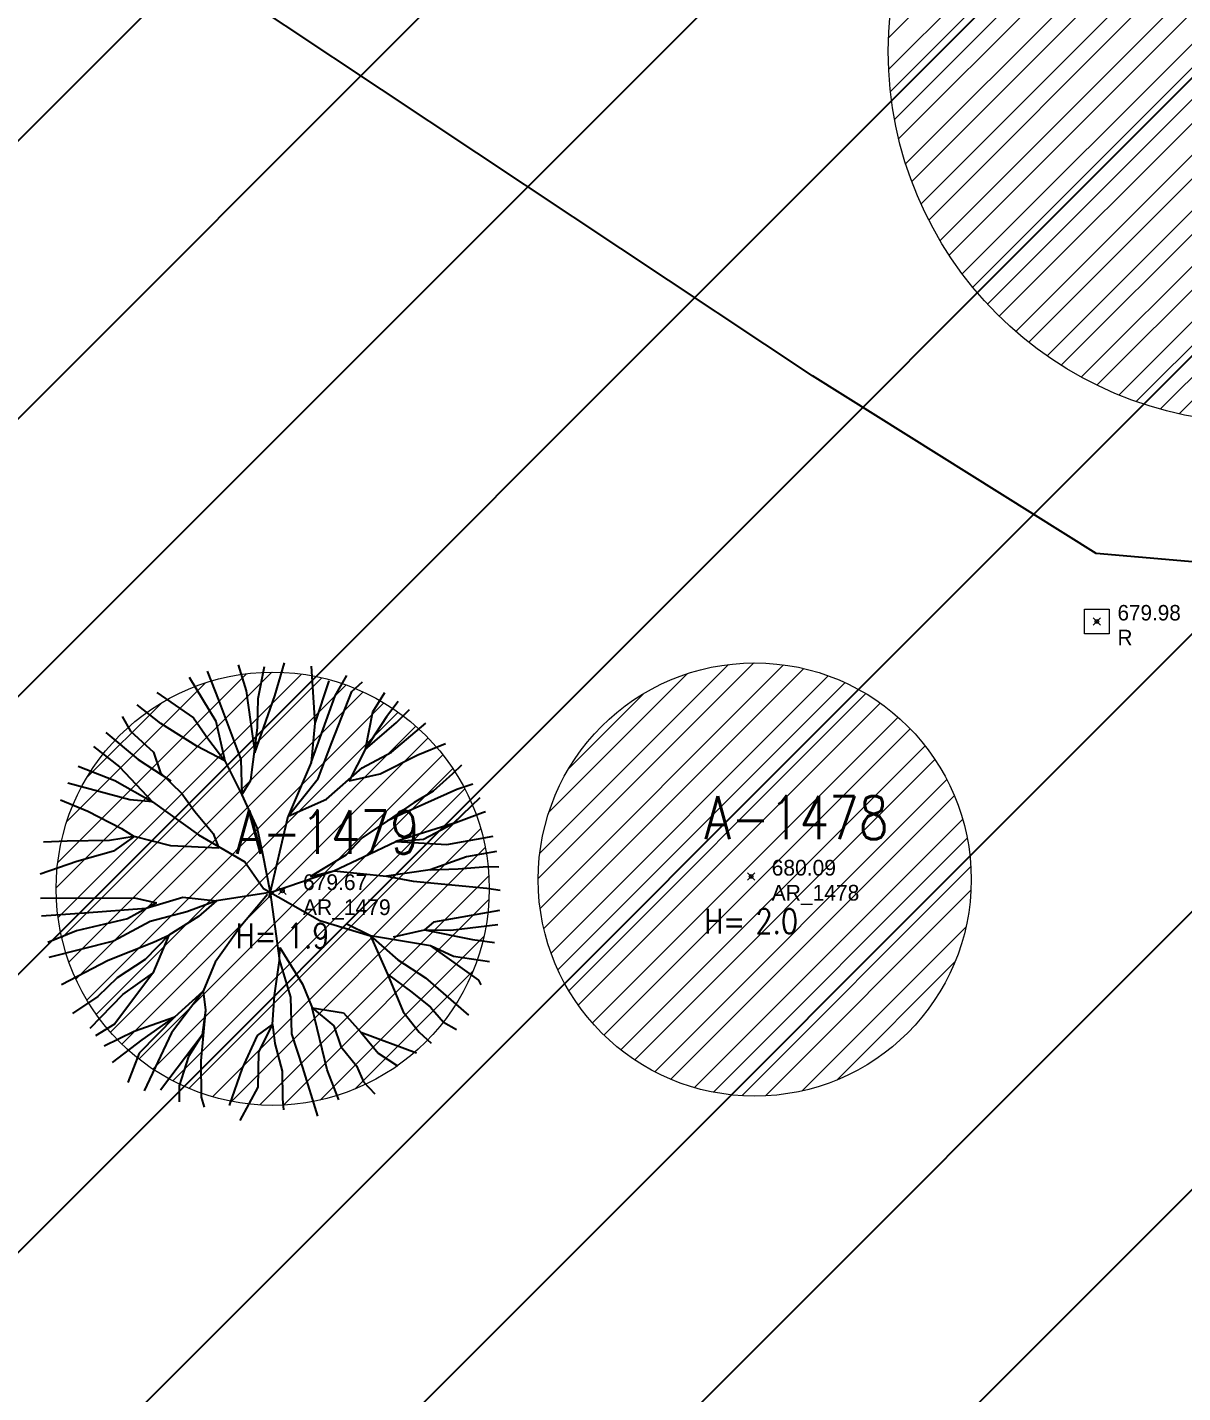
# Model space of a CAD drawing. Extents: x 350769 to 354978, y 6304672 to 6307963.
# Drawn here: x 352384.38 to 352393.72, y 6305912.39 to 6305923.42 of the extents above; entities that cross this region are included whole.
import ezdxf

# ---------------------------------------------------------------- set-up
doc = ezdxf.new("R2010")
doc.units = 0
doc.header["$PDMODE"] = 35
doc.header["$PDSIZE"] = 0.03
doc.linetypes.add('CONTINUOS', pattern=[0])
doc.linetypes.add('DASHDOT', pattern=[1, 0.5, -0.25, 0, -0.25])
doc.layers.get('0').update_dxf_attribs({"linetype": 'CONTINUOUS'})
for name, color, linetype in [('03_Pav ext_Vereda HC', 42, 'CONTINUOUS'), ('03_S2_Pav ext_Borde vereda', 7, 'CONTINUOUS'), ('1-ARBOL H1', 7, 'CONTINUOUS'), ('1-ARBOL H2', 1, 'CONTINUOUS'), ('1-ARBOL H3', 241, 'CONTINUOUS'), ('1-ARBOL NOMBRE', 3, 'CONTINUOUS'), ('1-ARBOL PTO', 7, 'CONTINUOUS'), ('C-TINN', 5, 'CONTINUOUS'), ('C-TOPO-MAJR', 9, 'CONTINUOUS'), ('Paisajismo', 253, 'CONTINUOUS'), ('V-NODE-TEXT DIC 2012', 31, 'CONTINUOUS')]:
    doc.layers.add(name, color=color, linetype=linetype)
doc.layers.add('0_ASD_LINEA OFICIAL', color=253, linetype='DASHDOT', lineweight=20)
doc.layers.add('0_ASD_TOPOGRAFIA_ELEMENTOS', color=7, linetype='CONTINUOS', lineweight=5, true_color=0xbdbdbd)
doc.styles.add('ROMANS', font='romans.shx', dxfattribs={"width": 0.65})

# ---------------------------------------------------------------- blocks, each defined once
blk = doc.blocks.new('A$C27410629')
at = {"true_color": 0x136734, "transparency": 33554559}
h = blk.add_hatch(dxfattribs=at)
h.set_pattern_fill('ANSI31', color=116, scale=0.5)
h.set_pattern_definition([(45, (-8759.562515186517, -519.1035735587502), (-1.122532015133644, 1.122532015133644), [])])
h.paths.add_polyline_path([(137.5068959888558, 1252.464406617455, 0.1176268807227723), (109.8147584422568, 1254.193915082657, 0.06692451075002814), (94.44469839795602, 1249.334472017372, 0.3153492887079504), (64.30173641118381, 1196.270282113329, 0.02268268711599586), (65.7292635223912, 1185.310127003227), (112.3603922077091, 1218.953454515778), (153.4782689701005, 1161.962272479494), (172.1053089193083, 1139.480769404351), (187.9579650288579, 1141.807885415954), (193.565073162812, 1120.465553675225), (224.197974734232, 1050.129297271156), (250.6203797236194, 989.4787086543838), (268.1526288855184, 972.7353945672494, 7.254700715645028e-06), (291.4898137452492, 983.2987389690225), (238.1945199318034, 1105.633967029937), (205.2934048173047, 1181.112163638985), (177.0531538182076, 1197.651557407602)])
at = {"layer": '0_ASD_LINEA OFICIAL', "ltscale": 8, "const_width": 0.5}
blk.add_lwpolyline([(250.6203797236194, 989.4787086543838), (268.1526288854875, 972.7353945673531, 7.254700715664111e-06), (291.4898137452146, 983.2987389692971), (291.4898137452146, 983.2987389692971), (238.1945199318034, 1105.633967029937), (205.2934048173047, 1181.112163638985), (177.0531538182076, 1197.651557407602), (137.6146324061954, 1252.315079214)], format="xyb", dxfattribs=at)
blk = doc.blocks.new('1.0 - LO RECABARREN LOTEO PARQUE - VEGETACION EXISTENTE ETAPA MUNICIPAL__2024')
at = {"layer": 'Paisajismo'}
for p, q in [((352386.0845023758, 6305918.273661424), (352386.1491253895, 6305918.061410719)), ((352386.2457060039, 6305918.000016727), (352386.2978295659, 6305918.258678453)), ((352386.3796153839, 6305918.02150657), (352386.4595079329, 6305918.288067208)), ((352386.6733875592, 6305918.262107584), (352386.7025664028, 6305917.802556974)), ((352385.6875528992, 6305918.172286105), (352385.9043768478, 6305917.817166299)), ((352385.8331863848, 6305918.220423154), (352385.9265048688, 6305917.982439191)), ((352386.868777019, 6305918.021158815), (352386.9628951424, 6305918.185248907)), ((352385.426896558, 6305918.050191882), (352385.7231335541, 6305917.844652937)), ((352386.1491253895, 6305918.061410719), (352386.2197484779, 6305917.562346291)), ((352386.8152786239, 6305918.142689458), (352386.7025664028, 6305917.802556974)), ((352386.8413407989, 6305917.646509009), (352387.002611155, 6305918.056537719)), ((352387.002611155, 6305918.056537719), (352387.0890570129, 6305918.135338502)), ((352387.2667611933, 6305918.045782461), (352387.168715986, 6305917.891063023)), ((352385.4593334647, 6305917.798904915), (352385.2685517934, 6305917.94956518)), ((352385.9265048688, 6305917.982439191), (352386.106486461, 6305917.506955965)), ((352386.2197484779, 6305917.562346291), (352386.3796153839, 6305918.02150657)), ((352386.2412508912, 6305917.76405834), (352386.2457060039, 6305918.000016727)), ((352386.672940526, 6305917.484459106), (352386.868777019, 6305918.021158815)), ((352387.3767363963, 6305917.977562943), (352387.283625246, 6305917.853341145)), ((352385.146321438, 6305917.855051293), (352385.213258567, 6305917.73625909)), ((352385.7231335541, 6305917.844652937), (352385.8380723668, 6305917.677253328)), ((352385.9043768478, 6305917.817166299), (352385.9764012683, 6305917.497610413)), ((352387.168715986, 6305917.891063023), (352387.1096672622, 6305917.589984156)), ((352387.283625246, 6305917.853341145), (352387.1096672622, 6305917.589984156)), ((352387.3628036081, 6305917.807405992), (352387.4676248591, 6305917.912660406)), ((352385.0132835535, 6305917.727334276), (352385.2759815988, 6305917.509061078)), ((352385.213258567, 6305917.73625909), (352385.3990318115, 6305917.567522062)), ((352385.7493748338, 6305917.615667736), (352385.4593334647, 6305917.798904915)), ((352386.1860087372, 6305917.340225055), (352386.2412508912, 6305917.76405834)), ((352386.7025664028, 6305917.802556974), (352386.672940526, 6305917.484459106)), ((352387.1096672622, 6305917.589984156), (352387.3628036081, 6305917.807405992)), ((352387.324040222, 6305917.566582151), (352387.6002889481, 6305917.801654372)), ((352384.9133041473, 6305917.613677382), (352385.1236636618, 6305917.449720648)), ((352385.9764012683, 6305917.497610413), (352385.7493748338, 6305917.615667736)), ((352385.8380723668, 6305917.677253328), (352385.9764012683, 6305917.497610413)), ((352386.7295195855, 6305917.353567415), (352386.8413407989, 6305917.646509009)), ((352387.5357546725, 6305917.546386946), (352387.7581830316, 6305917.637564571)), ((352385.2759815988, 6305917.509061078), (352385.5395181905, 6305917.33521224)), ((352385.3990318115, 6305917.567522062), (352385.4549426106, 6305917.401236958)), ((352385.9764012683, 6305917.497610413), (352386.1129467398, 6305917.223582788)), ((352386.106486461, 6305917.506955965), (352386.1129467398, 6305917.223582788)), ((352387.1096672622, 6305917.589984156), (352386.9803312463, 6305917.334672568)), ((352387.085473778, 6305917.441263081), (352387.324040222, 6305917.566582151)), ((352387.2304477778, 6305917.392166471), (352387.5357546725, 6305917.546386946)), ((352384.7895405163, 6305917.453013249), (352385.0876274946, 6305917.337359161)), ((352385.1236636618, 6305917.449720648), (352385.3914581251, 6305917.1663931)), ((352385.4549426106, 6305917.401236958), (352385.6289094184, 6305917.232721861)), ((352386.672940526, 6305917.484459106), (352386.4876118021, 6305917.051279308)), ((352386.7972354252, 6305917.187058436), (352387.085473778, 6305917.441263081)), ((352386.9803312463, 6305917.334672568), (352387.2304477778, 6305917.392166471)), ((352387.8167640293, 6305917.392049612), (352387.6606156876, 6305917.253372731)), ((352387.8900594257, 6305917.462582128), (352387.8167640293, 6305917.392049612)), ((352385.2075392196, 6305917.181495358), (352384.7080278717, 6305917.316357441)), ((352385.0876274946, 6305917.337359161), (352385.3914581251, 6305917.1663931)), ((352386.1129467398, 6305917.223582788), (352386.1860087372, 6305917.340225055)), ((352386.4876118021, 6305917.051279308), (352386.7295195855, 6305917.353567415)), ((352387.8506232637, 6305917.264912223), (352387.4111156288, 6305917.068785391)), ((352387.9814766605, 6305917.309685766), (352387.8506232637, 6305917.264912223)), ((352384.6472508394, 6305917.183186051), (352384.8678432357, 6305917.090140515)), ((352385.3914581251, 6305917.1663931), (352385.2075392196, 6305917.181495358)), ((352385.3914581251, 6305917.1663931), (352385.7643424937, 6305916.899705846)), ((352385.6289094184, 6305917.232721861), (352385.7324886851, 6305917.089141081)), ((352386.1129467398, 6305917.223582788), (352386.2376871707, 6305916.94977904)), ((352386.4876118021, 6305917.051279308), (352386.7972354252, 6305917.187058436)), ((352387.5053583535, 6305917.161886737), (352387.2899592324, 6305917.012525897)), ((352387.6606156876, 6305917.253372731), (352387.5053583535, 6305917.161886737)), ((352388.0361557798, 6305917.199192863), (352387.8209954022, 6305916.990697761)), ((352384.8678432357, 6305917.090140515), (352385.1409416914, 6305916.951663424)), ((352385.7324886851, 6305917.089141081), (352385.8826226271, 6305916.909274289)), ((352386.3334686264, 6305916.393270862), (352386.4876118021, 6305917.051279308)), ((352387.4111156288, 6305917.068785391), (352387.2899592324, 6305917.012525897)), ((352387.8209954022, 6305916.990697761), (352388.0588935673, 6305917.080622433)), ((352388.0588935673, 6305917.080622433), (352388.0819721668, 6305917.087829318)), ((352385.1409416914, 6305916.951663424), (352385.2444431226, 6305916.885917679)), ((352386.2376871707, 6305916.94977904), (352386.2811232912, 6305916.748323438)), ((352387.2899592324, 6305917.012525897), (352387.0865879362, 6305916.874740628)), ((352387.8209954022, 6305916.990697761), (352387.3576750907, 6305916.846017902)), ((352387.5824303169, 6305916.865378664), (352387.8209954022, 6305916.990697761)), ((352384.7004867612, 6305916.848979381), (352384.5113721961, 6305916.840748357)), ((352385.0430766263, 6305916.854313633), (352384.7004867612, 6305916.848979381)), ((352385.2444431226, 6305916.885917679), (352385.0430766263, 6305916.854313633)), ((352385.2444431226, 6305916.885917679), (352385.0751833894, 6305916.766255836)), ((352385.5382507279, 6305916.809557272), (352385.2444431226, 6305916.885917679)), ((352385.7643424937, 6305916.899705846), (352386.1381165297, 6305916.680210492)), ((352385.8826226271, 6305916.909274289), (352385.9276180345, 6305916.790403975)), ((352387.0865879362, 6305916.874740628), (352386.9540510718, 6305916.735617938)), ((352387.095498528, 6305916.721144613), (352387.3576750907, 6305916.846017902)), ((352387.3576750907, 6305916.846017902), (352387.5824303169, 6305916.865378664)), ((352387.3576750907, 6305916.846017902), (352387.7711090032, 6305916.822010953)), ((352387.7711090032, 6305916.822010953), (352388.1445872354, 6305916.887739877)), ((352385.0751833894, 6305916.766255836), (352384.7801093796, 6305916.682946724)), ((352385.9276180345, 6305916.790403975), (352385.5382507279, 6305916.809557272)), ((352386.2811232912, 6305916.748323438), (352386.3429602861, 6305916.433788987)), ((352386.9540510718, 6305916.735617938), (352386.6673720056, 6305916.563998581)), ((352386.8571548498, 6305916.607624003), (352387.095498528, 6305916.721144613)), ((352387.9292981956, 6305916.721255577), (352387.6367804704, 6305916.616508298)), ((352388.1711615475, 6305916.764864845), (352387.9292981956, 6305916.721255577)), ((352384.7801093796, 6305916.682946724), (352384.4846998561, 6305916.581867639)), ((352386.1381165297, 6305916.680210492), (352386.2875822113, 6305916.464950287)), ((352386.3429602861, 6305916.433788987), (352386.8571548498, 6305916.607624003)), ((352386.6673720056, 6305916.563998581), (352386.8571548498, 6305916.607624003)), ((352386.8571548498, 6305916.607624003), (352387.2814945198, 6305916.564205062)), ((352387.6367804704, 6305916.616508298), (352387.2814945198, 6305916.564205062)), ((352387.6367804704, 6305916.616508298), (352387.8613129308, 6305916.624070599)), ((352387.8613129308, 6305916.624070599), (352388.097874575, 6305916.643208445)), ((352388.097874575, 6305916.643208445), (352388.1892523028, 6305916.641483149)), ((352387.2814945198, 6305916.564205062), (352387.4986814039, 6305916.524960877)), ((352387.4986814039, 6305916.524960877), (352388.0935263989, 6305916.469289296)), ((352384.4856024147, 6305916.387390545), (352385.2459536424, 6305916.389733369)), ((352385.2459536424, 6305916.389733369), (352385.423098581, 6305916.350836588)), ((352385.3397804239, 6305916.305813539), (352385.6367066213, 6305916.394624692)), ((352385.6367066213, 6305916.394624692), (352385.907792417, 6305916.365901993)), ((352386.3429602861, 6305916.433788987), (352385.907792417, 6305916.365901993)), ((352386.3221090803, 6305916.41708969), (352386.1047038004, 6305916.161547651)), ((352386.2875822113, 6305916.464950287), (352386.7433288366, 6305916.208501183)), ((352386.3429602861, 6305916.433788987), (352386.4183360491, 6305915.884177449)), ((352388.0935263989, 6305916.469289296), (352388.2008166827, 6305916.451129287)), ((352384.843047017, 6305916.267983628), (352385.3397804239, 6305916.305813539)), ((352385.423098581, 6305916.350836588), (352385.1894214673, 6305916.221927726)), ((352385.6698955921, 6305916.27597631), (352385.3731921606, 6305916.198963617)), ((352385.907792417, 6305916.365901993), (352385.6698955921, 6305916.27597631)), ((352385.907792417, 6305916.365901993), (352385.7636732406, 6305916.23879967)), ((352385.907792417, 6305916.365901993), (352385.907792417, 6305916.365901993)), ((352388.1952699887, 6305916.289290398), (352387.6613998133, 6305916.193030627)), ((352384.494753317, 6305916.24388881), (352384.843047017, 6305916.267983628)), ((352385.1894214673, 6305916.221927726), (352384.7784316661, 6305916.123031069)), ((352385.3731921606, 6305916.198963617), (352385.0749294424, 6305916.039365636)), ((352385.7636732406, 6305916.23879967), (352385.5246626421, 6305916.089884637)), ((352386.1047038004, 6305916.161547651), (352385.8984366781, 6305915.870389283)), ((352386.7433288366, 6305916.208501183), (352387.1543041607, 6305916.082719845)), ((352387.1543041607, 6305916.082719845), (352386.9553879773, 6305916.180892961)), ((352387.6613998133, 6305916.193030627), (352387.5890990113, 6305916.1321794)), ((352387.8024781137, 6305916.128150604), (352388.1829460736, 6305916.176139266)), ((352384.7784316661, 6305916.123031069), (352384.5454253466, 6305916.029661825)), ((352385.5246626421, 6305916.089884637), (352385.3319839903, 6305915.892887101)), ((352385.5246626421, 6305916.089884637), (352385.3945805827, 6305915.782539631)), ((352385.3992777194, 6305916.031316443), (352385.5246626421, 6305916.089884637)), ((352387.6370035839, 6305916.002792986), (352387.1543041607, 6305916.082719845)), ((352387.1543041607, 6305916.082719845), (352387.2901813903, 6305915.773299793)), ((352387.1543041607, 6305916.082719845), (352387.3750497871, 6305915.889718157)), ((352387.3389822531, 6305916.074685502), (352387.5890990113, 6305916.1321794)), ((352387.5890990113, 6305916.1321794), (352387.9789522549, 6305916.05371404)), ((352387.5890990113, 6305916.1321794), (352387.8024781137, 6305916.128150604)), ((352387.9789522549, 6305916.05371404), (352388.1564538921, 6305916.029843424)), ((352385.0749294424, 6305916.039365636), (352384.5528025241, 6305915.907598767)), ((352385.0319031281, 6305915.887155771), (352385.3992777194, 6305916.031316443)), ((352386.4183360491, 6305915.884177449), (352386.420340849, 6305915.990358674)), ((352386.420340849, 6305915.990358674), (352386.6036651392, 6305915.69184446)), ((352387.6370035839, 6305916.002792986), (352388.0260901598, 6305915.723966221)), ((352387.8243361149, 6305915.916641247), (352387.6370035839, 6305916.002792986)), ((352384.6546311686, 6305915.689853871), (352385.0319031281, 6305915.887155771)), ((352385.3319839903, 6305915.892887101), (352385.1047784511, 6305915.743749176)), ((352385.8984366781, 6305915.870389283), (352385.7995356563, 6305915.636214122)), ((352386.3775733736, 6305915.601695886), (352386.4183360491, 6305915.884177449)), ((352386.4183360491, 6305915.884177449), (352386.5072144304, 6305915.587446461)), ((352387.3750497871, 6305915.889718157), (352387.5966850811, 6305915.743908369)), ((352388.1140714616, 6305915.872454612), (352387.8243361149, 6305915.916641247)), ((352385.1047784511, 6305915.743749176), (352384.9484073436, 6305915.593273833)), ((352385.3945805827, 6305915.782539631), (352385.0844090229, 6305915.370657435)), ((352385.1511740797, 6305915.609374276), (352385.3945805827, 6305915.782539631)), ((352387.2901813903, 6305915.773299793), (352387.4164828986, 6305915.468834529)), ((352387.2901813903, 6305915.773299793), (352387.4882065473, 6305915.627934801)), ((352387.5966850811, 6305915.743908369), (352387.945289712, 6305915.442273509)), ((352388.0260901598, 6305915.723966221), (352388.0447378372, 6305915.688212536)), ((352385.7995356563, 6305915.636214122), (352385.5451545533, 6305915.298755492)), ((352385.5712163434, 6305915.428086847), (352385.7995356563, 6305915.636214122)), ((352385.7995356563, 6305915.636214122), (352385.820251326, 6305915.482396201)), ((352386.6036651392, 6305915.69184446), (352386.6827405436, 6305915.501517637)), ((352387.4882065473, 6305915.627934801), (352387.6394529228, 6305915.50705837)), ((352384.9484073436, 6305915.593273833), (352384.7450360475, 6305915.455488564)), ((352384.8881405892, 6305915.338811045), (352385.1511740797, 6305915.609374276)), ((352386.3613118613, 6305915.3659614), (352386.3775733736, 6305915.601695886)), ((352386.5072144304, 6305915.587446461), (352386.5134506032, 6305915.292275833)), ((352386.8028497483, 6305915.000465635), (352386.6827405436, 6305915.501517637)), ((352386.6827405436, 6305915.501517637), (352386.6827405436, 6305915.501517637)), ((352386.6827405436, 6305915.501517637), (352386.9360441279, 6305915.46012968)), ((352386.6827405436, 6305915.501517637), (352386.8571542419, 6305915.356599436)), ((352387.6394529228, 6305915.50705837), (352387.743477684, 6305915.387072541)), ((352385.2434369914, 6305915.314326576), (352385.5712163434, 6305915.428086847)), ((352385.5712163434, 6305915.428086847), (352385.2845358825, 6305915.135789497)), ((352385.3079260074, 6305915.244224207), (352385.5712163434, 6305915.428086847)), ((352385.820251326, 6305915.482396201), (352385.781414304, 6305915.073079709)), ((352385.820251326, 6305915.482396201), (352385.7928529963, 6305915.282277035)), ((352386.9360441279, 6305915.46012968), (352387.0754451028, 6305915.306400615)), ((352387.4164828986, 6305915.468834529), (352387.546825505, 6305915.306388588)), ((352385.0844090229, 6305915.370657435), (352384.9314200652, 6305915.275777389)), ((352385.0010367899, 6305915.194470485), (352385.2434369914, 6305915.314326576)), ((352385.5451545533, 6305915.298755492), (352385.323741051, 6305914.830851963)), ((352385.4568159292, 6305914.839230998), (352385.7928529963, 6305915.282277035)), ((352385.7928529963, 6305915.282277035), (352385.6832606888, 6305915.107314115)), ((352386.2388711538, 6305915.277755715), (352386.3613118613, 6305915.3659614)), ((352386.2508285275, 6305915.143806607), (352386.3613118613, 6305915.3659614)), ((352386.3613118613, 6305915.3659614), (352386.3799496807, 6305915.212875688)), ((352386.5134506032, 6305915.292275833), (352386.6027731388, 6305915.019140807)), ((352386.8571542419, 6305915.356599436), (352386.9130650224, 6305915.190313348)), ((352387.0754451028, 6305915.306400615), (352387.5240460342, 6305915.137336023)), ((352387.0754451028, 6305915.306400615), (352387.2145105735, 6305915.134902072)), ((352387.546825505, 6305915.306388588), (352387.6429465505, 6305915.215693186)), ((352387.743477684, 6305915.387072541), (352387.8486162373, 6305915.326077049)), ((352385.0682471485, 6305915.059915761), (352385.3079260074, 6305915.244224207)), ((352386.1182579991, 6305915.013391362), (352386.2388711538, 6305915.277755715)), ((352386.3799496807, 6305915.212875688), (352386.4379914851, 6305914.989578519)), ((352386.9130650224, 6305915.190313348), (352387.0400316602, 6305915.034489309)), ((352385.2845358825, 6305915.135789497), (352385.1910985229, 6305914.897576253)), ((352385.6832606888, 6305915.107314115), (352385.6079711443, 6305914.872693148)), ((352385.781414304, 6305915.073079709), (352385.7847690078, 6305914.779710514)), ((352386.2454823883, 6305914.860656345), (352386.2508285275, 6305915.143806607)), ((352387.2145105735, 6305915.134902072), (352387.3726997659, 6305915.034146694)), ((352386.0147557397, 6305914.713151818), (352386.1182579991, 6305915.013391362)), ((352386.4379914851, 6305914.989578519), (352386.4426884542, 6305914.767288385)), ((352386.6027731388, 6305915.019140807), (352386.7252860041, 6305914.627357372)), ((352386.8961191882, 6305914.758727194), (352386.8028497483, 6305915.000465635)), ((352387.0400316602, 6305915.034489309), (352387.0966107196, 6305914.903597618)), ((352385.6079711443, 6305914.872693148), (352385.6055208499, 6305914.742916971)), ((352386.0986887929, 6305914.59197941), (352386.2454823883, 6305914.860656345)), ((352387.0966107196, 6305914.903597618), (352387.189274576, 6305914.807430645)), ((352385.7847690078, 6305914.779710514), (352385.8099317434, 6305914.699242942)), ((352386.4426884542, 6305914.767288385), (352386.4499015217, 6305914.678271648))]:
    blk.add_line(p, q, dxfattribs=at)
blk = doc.blocks.new('TOPOGRAFIA')
at = {"layer": '0_ASD_TOPOGRAFIA_ELEMENTOS', "true_color": 0xf26507}
h = blk.add_hatch(dxfattribs=at)
h.set_pattern_fill('ANSI31', color=30, scale=0.1)
h.set_pattern_definition([(45, (384091.563334446, 6301183.477418439), (-0.2245064030267289, 0.2245064030267289), [])])
edge = h.paths.add_edge_path()
edge.add_arc((390394.3375517869, 6302923.229594752), 3, 0, 360)
h = blk.add_hatch(dxfattribs=at)
h.set_pattern_fill('ANSI31', color=30, scale=0.1)
h.set_pattern_definition([(45, (384083.5886738444, 6301176.711712767), (-0.2245064030267289, 0.2245064030267289), [])])
edge = h.paths.add_edge_path()
edge.add_arc((390386.3628911853, 6302916.463889081), 1.75, 0, 360)
h = blk.add_hatch(dxfattribs=at)
h.set_pattern_fill('ANSI31', color=30, scale=0.1)
h.set_pattern_definition([(45, (384087.4844216076, 6301176.786056802), (-0.2245064030267289, 0.2245064030267289), [])])
edge = h.paths.add_edge_path()
edge.add_arc((390390.2586389486, 6302916.538233115), 1.75, 0, 360)
at = {"layer": '0_ASD_LINEA OFICIAL', "ltscale": 8, "const_width": 0.5}
blk.add_lwpolyline([(390427.742220837, 6302814.067302241), (390462.175169294, 6302752.281984893), (390383.0708512056, 6302730.60460566), (390309.799280958, 6302723.34933251), (390311.3694829855, 6302703.307175558), (390386.7450058985, 6302710.87060822), (390472.1157813581, 6302734.447625814), (390495.6666031898, 6302745.107885282), (390523.3047577998, 6302756.108814369), (390473.7988608223, 6302802.290811195, -0.151018922054954), (390428.284824325, 6302881.718520356), (390391.7076271252, 6302986.357196383, -0.03536723877870568), (390370.1826827545, 6302995.883561216, 0.281090384313248), (390309.6791110245, 6302995.975573557), (390362.1061406052, 6302925.87386779), (390362.1051407481, 6302925.873120026), (390363.124082257, 6302924.510663705, -0.03343587294185583), (390384.9297867847, 6302890.883640137), (390427.742220837, 6302814.067302241)], format="xyb", dxfattribs=at)
blk.add_lwpolyline([(390427.742220837, 6302814.067302241), (390462.175169294, 6302752.281984893), (390383.0708512056, 6302730.60460566), (390309.799280958, 6302723.34933251), (390311.3694829855, 6302703.307175558), (390386.7450058985, 6302710.87060822), (390472.1157813581, 6302734.447625814), (390495.6666031898, 6302745.107885282), (390523.3047577998, 6302756.108814369), (390473.7988608223, 6302802.290811195, -0.151018922054954), (390428.284824325, 6302881.718520356), (390391.7076271252, 6302986.357196383, -0.03536723877870568), (390370.1826827545, 6302995.883561216, 0.281090384313248), (390309.6791110245, 6302995.975573557), (390362.1061406052, 6302925.87386779), (390362.1051407481, 6302925.873120026), (390363.124082257, 6302924.510663705, -0.03343587294185583), (390384.9297867847, 6302890.883640137), (390427.742220837, 6302814.067302241)], format="xyb", dxfattribs=at)
at = {"layer": '0_ASD_TOPOGRAFIA_ELEMENTOS', "color": 30, "true_color": 0xf26507}
for centre, radius in [((390394.3375517869, 6302923.229594752), 3), ((390386.3628911853, 6302916.463889081), 1.75), ((390390.2586389486, 6302916.538233115), 1.75)]:
    blk.add_circle(centre, radius, dxfattribs=at)
at = {"layer": '1-ARBOL H1', "color": 9, "lineweight": 0, "true_color": 0xbdbdbd}
for p in [(390390.229, 6302916.562999999), (390386.441, 6302916.446)]:
    blk.add_point(p, dxfattribs=at)
at = {"layer": '1-ARBOL PTO', "color": 9, "lineweight": 0, "true_color": 0xbdbdbd}
for p in [(390390.229, 6302916.562999999), (390386.441, 6302916.446)]:
    blk.add_point(p, dxfattribs=at)
at = {"layer": 'C-TINN', "color": 9, "linetype": 'Continuous', "lineweight": 0, "true_color": 0xbdbdbd, "elevation": 679.98}
blk.add_lwpolyline([(390392.924, 6302918.523), (390392.924, 6302918.722999999), (390393.124, 6302918.722999999), (390393.124, 6302918.523), (390392.924, 6302918.523)], dxfattribs=at)
at = {"layer": 'C-TINN', "color": 9, "linetype": 'Continuous', "lineweight": 0, "true_color": 0xbdbdbd}
blk.add_point((390393.024, 6302918.623, 679.98), dxfattribs=at)
at = {"layer": 'C-TOPO-MAJR', "color": 9, "linetype": 'Continuous', "lineweight": -3, "true_color": 0xbdbdbd, "elevation": 680}
blk.add_lwpolyline([(390407.0493759398, 6302936.512398496), (390407.2868740157, 6302935.273629921), (390407.9803802242, 6302929.900713557), (390408.3575226782, 6302925.534971923), (390408.4648523622, 6302924.811525591), (390405.6031830443, 6302915.021063584), (390405.25940694, 6302915.087343849), (390404.9837577855, 6302915.428124567), (390398.1123333333, 6302917.38675), (390394.107880597, 6302919.077228855), (390393.017826087, 6302919.172260869), (390390.7254285714, 6302920.608), (390386.0787132867, 6302923.696636364), (390380.5503636363, 6302924.968090909)], dxfattribs=at)
at = {"layer": 'V-NODE-TEXT DIC 2012', "color": 9, "lineweight": 0, "true_color": 0xbdbdbd}
for p in [(390393.024, 6302918.623), (390390.229, 6302916.563), (390386.441, 6302916.446)]:
    blk.add_point(p, dxfattribs=at)
at = {"layer": '1-ARBOL H2', "color": 9, "lineweight": 0, "true_color": 0xbdbdbd, "style": 'ROMANS', "width": 0.8}
for p in [(390389.8520668353, 6302916.101000005), (390386.0640668353, 6302915.984000006)]:
    blk.add_text('H=', height=0.2, dxfattribs=at).set_placement(p)
at = {"layer": '1-ARBOL H3', "color": 9, "lineweight": 0, "true_color": 0xbdbdbd, "style": 'ROMANS', "width": 0.8}
for s, p in [('2.0', (390390.2651939024, 6302916.101000006)), ('1.9', (390386.4771939024, 6302915.984000006))]:
    blk.add_text(s, height=0.2, dxfattribs=at).set_placement(p)
at = {"layer": '1-ARBOL NOMBRE', "color": 9, "lineweight": 0, "true_color": 0xbdbdbd, "style": 'ROMANS', "width": 0.8}
for s, p in [('A-1478', (390389.8520668353, 6302916.863000003)), ('A-1479', (390386.0640668353, 6302916.746000003))]:
    blk.add_text(s, height=0.35, dxfattribs=at).set_placement(p)
at = {"layer": 'V-NODE-TEXT DIC 2012', "color": 9, "lineweight": 0, "true_color": 0xbdbdbd}
for s, height, p in [('679.98', 0.125, (390393.1907893218, 6302918.631210677)), ('R', 0.125, (390393.1907893218, 6302918.431210678)), ('680.09', 0.127, (390390.3957893219, 6302916.570210678)), ('679.67', 0.127, (390386.6077893219, 6302916.453210678)), ('AR_1478', 0.127, (390390.3957893219, 6302916.368210678)), ('AR_1479', 0.127, (390386.6077893219, 6302916.251210678))]:
    blk.add_text(s, height=height, dxfattribs=at).set_placement(p)

msp = doc.modelspace()

# ---------------------------------------------------------------- hatches: boundary and pattern name
at = {"layer": '03_Pav ext_Vereda HC'}
h = msp.add_hatch(dxfattribs=at)
h.set_pattern_fill('DOTS', color=256, scale=0.2, style=0)
h.set_pattern_definition([(0, (0, 0), (0.15875, 0.3175), [0, -0.3175])])
h.paths.add_polyline_path([(352533.7781987465, 6305988.647630177, 0.001234498587345054), (352535.675126165, 6305989.286498093), (352535.0273047538, 6305991.17866681, -0.001236873237655371), (352533.135689451, 6305990.541615871, -0.02053009870907239), (352503.8853697219, 6305981.940228953), (352503.2840382411, 6305984.518491437), (352499.4039184833, 6305983.544208242), (352499.9993888386, 6305980.991075858, -0.008887102906639828), (352487.1047705442, 6305978.156272031, -0.01455549524336389), (352464.6282001356, 6305974.170378275, -0.008990183444713605), (352459.9926205119, 6305973.570179023), (352460.1984365283, 6305971.58073849, 0.009019331760126793), (352464.9206284034, 6305972.191872346, 0.01455169346436648), (352487.5052945014, 6305976.196778146, 0.03211359260083807)])
h.paths.add_polyline_path([(352453.0159213872, 6305972.983824089, -0.006800505392013569), (352449.4833227422, 6305972.830716716, -0.009066641678675507), (352444.7696182578, 6305972.776126778), (352444.5771080579, 6305970.777466943, 0.01638310348206576), (352453.2219476647, 6305970.992351152)])
h.paths.add_polyline_path([(352389.6460369565, 6305991.879874823, -0.01753322086345317), (352376.9513572304, 6305998.31509122), (352352.1532079588, 6306011.99899601, 0.04440363374849853), (352342.0535807689, 6306016.089608755, 0.1133237876608219), (352314.4714570942, 6306018.047333277), (352314.9360717349, 6306016.097052595, -0.1572406347358349), (352351.2139975071, 6306010.232972499), (352375.9850852466, 6305996.564000573, 0.01750636999426037), (352388.7848668274, 6305990.074641938, -0.0115901603268221), (352405.9871731158, 6305981.141781882, 0.08676206377402094), (352437.5751283566, 6305971.093253941), (352437.7670282808, 6305973.085577833, -0.0864982168626583), (352406.9311932966, 6305982.905094895, 0.01159024218480682)])
h.paths.add_polyline_path([(352298.9308368328, 6306011.291528256, -0.04076991370934013), (352308.0869286793, 6306014.635858133), (352307.6251471448, 6306016.57596012, 0.04303443395370096), (352297.5531387314, 6306012.854879401, 0.2722251189562815), (352266.1428912832, 6305966.550484804), (352264.4334961653, 6305966.567898809, 0.01531595787327513), (352263.8567137016, 6305962.573567073), (352266.0299973136, 6305962.551427328, 0.02154698335859366), (352266.2729303729, 6305957.80291892, 0.06328346041658212), (352273.0108519612, 6305926.495241333, 0.007703608626722357), (352278.1261176605, 6305912.650623268), (352279.9891282905, 6305913.378097652, -0.007677046379327455), (352274.9122720578, 6305927.117035691, -0.06339052285138146), (352268.2648698924, 6305957.982510693, -0.3183358391945924)])
at = {"layer": '0_ASD_TOPOGRAFIA_ELEMENTOS'}
h = msp.add_hatch(dxfattribs=at)
h.set_pattern_fill('ANSI31', color=256, scale=0.1)
h.set_pattern_definition([(45, (346091.5633344461, 6304183.477418439), (-0.2245064030267289, 0.2245064030267289), [])])
edge = h.paths.add_edge_path()
edge.add_arc((352394.3375517869, 6305923.229594752), 3, 0, 360)
h = msp.add_hatch(dxfattribs=at)
h.set_pattern_fill('ANSI31', color=256, scale=0.1)
h.set_pattern_definition([(45, (346087.4844216077, 6304176.786056802), (-0.2245064030267289, 0.2245064030267289), [])])
edge = h.paths.add_edge_path()
edge.add_arc((352390.2586389486, 6305916.538233115), 1.75, 0, 360)
h = msp.add_hatch(dxfattribs=at)
h.set_pattern_fill('ANSI31', color=256, scale=0.1)
h.set_pattern_definition([(45, (346083.5886738445, 6304176.711712767), (-0.2245064030267289, 0.2245064030267289), [])])
edge = h.paths.add_edge_path()
edge.add_arc((352386.3628911853, 6305916.463889081), 1.75, 0, 360)

# ---------------------------------------------------------------- linework, layer by layer
for centre, radius in [((352394.3375517869, 6305923.229594752), 3), ((352390.2586389486, 6305916.538233115), 1.75), ((352386.3628911853, 6305916.463889081), 1.75)]:
    msp.add_circle(centre, radius, dxfattribs=at)

# ---------------------------------------------------------------- block references
at = {"layer": '03_S2_Pav ext_Borde vereda', "linetype": 'Continuous'}
msp.add_blockref('A$C27410629', (352203.9623478023, 6304761.713605438), dxfattribs=at)
at = {"layer": 'Paisajismo'}
msp.add_blockref('1.0 - LO RECABARREN LOTEO PARQUE - VEGETACION EXISTENTE ETAPA MUNICIPAL__2024', (0, 0), dxfattribs=at)

# ---------------------------------------------------------------- next in the draw order: block references
at = {"layer": '0_ASD_TOPOGRAFIA_ELEMENTOS', "color": 30, "true_color": 0xf26507}
msp.add_blockref('TOPOGRAFIA', (-38000, 3000), dxfattribs=at)

doc.saveas('drawing.dxf')
